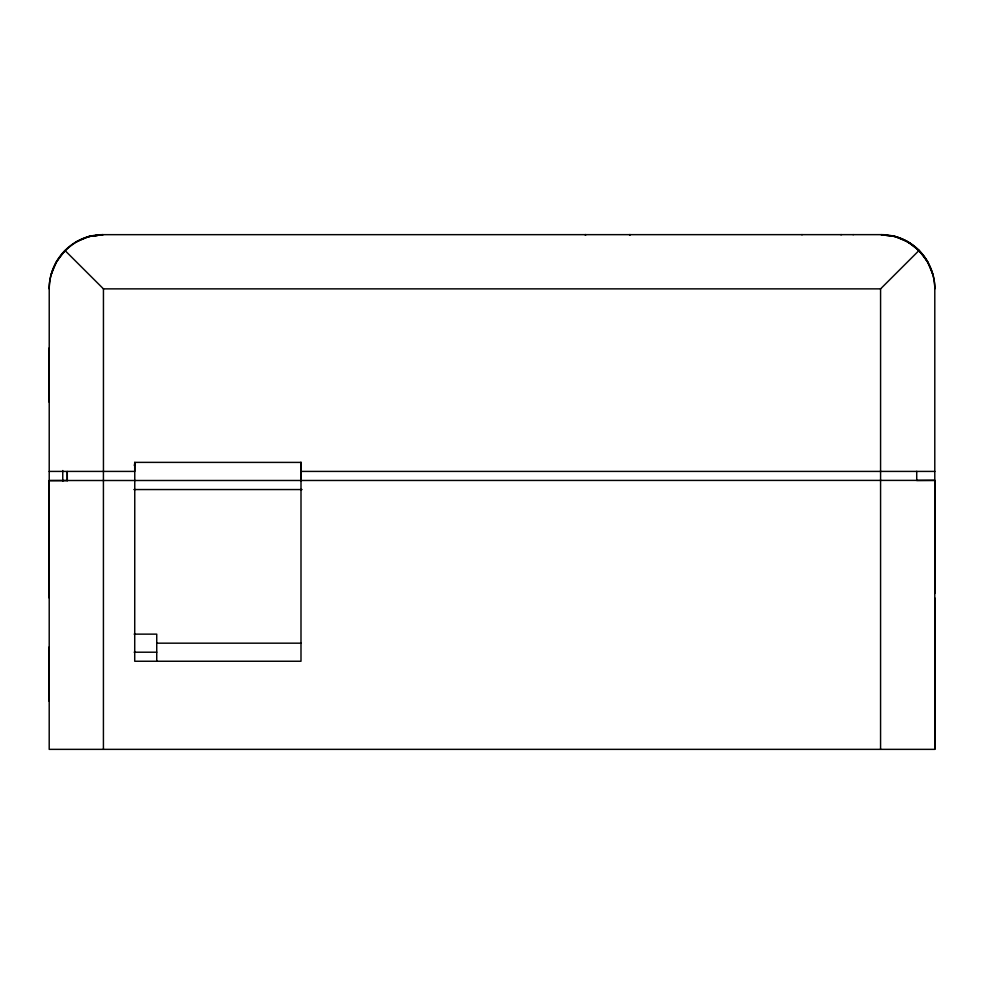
<?xml version="1.0" encoding="UTF-8"?>
<svg xmlns="http://www.w3.org/2000/svg" width="984" height="984" viewBox="0 0 984 984"><rect width="100%" height="100%" fill="white"/><g stroke="black" fill="none" stroke-linecap="round" stroke-linejoin="round"><path stroke-width="1.48" d="M49.2 701.334L49.212 646.894M934.788 593.475L934.8 288.865C935.021 260.01 910.028 234.426 881.049 234.647L102.976 234.672C74.009 234.413 49.028 260.047 49.225 288.865L49.2 749.353L934.788 749.353L934.8 480.389L49.2 480.512L49.2 597.989M49.225 402.284L49.225 347.844M103.418 471.484L103.418 749.353M134.771 462.443L134.722 661.248L300.993 661.248L301.006 462.406M880.569 749.353L880.582 288.865L919.056 250.453L927.592 261.756L932.967 274.831M134.291 465.518L134.931 462.591M51.057 274.831L56.42 261.756L64.969 250.526A53.616 53.616 0 0 1 89.064 236.468L102.976 234.647L89.064 236.48L76.1 241.916M89.064 236.48L102.976 234.672M934.8 480.389L916.731 480.487L916.719 471.336M49.249 480.635L67.318 480.586L67.269 471.484L67.269 480.745M840.742 234.659L841.566 234.659M853.3 234.659L853.042 234.659M801.665 234.659L802.292 234.659M49.225 288.865A54.6 54.6 0 0 1 64.969 250.489L103.443 288.865L880.582 288.865M301.006 480.524L301.006 462.406L134.71 462.369L134.71 471.41L49.225 471.41M934.8 471.41L300.981 471.41L300.981 462.369M133.885 489.552L302.051 489.552M134.144 634.139L156.739 634.139L156.739 661.248M156.739 643.179L300.969 643.179M134.144 652.207L156.739 652.207M919.056 250.477A53.554 53.554 0 0 0 894.96 236.48L881.049 234.672L894.96 236.492L907.924 241.916L919.056 250.526A54.612 54.612 0 0 1 934.812 288.865M934.788 597.928L934.788 749.353M103.443 288.865L103.443 471.41M62.755 470.536L62.755 481.287M894.96 236.48A53.53 53.53 0 0 1 927.58 261.707M585.861 234.684L585.086 234.684L585.861 234.684M630.264 234.672L629.502 234.672L630.264 234.672"/></g></svg>
